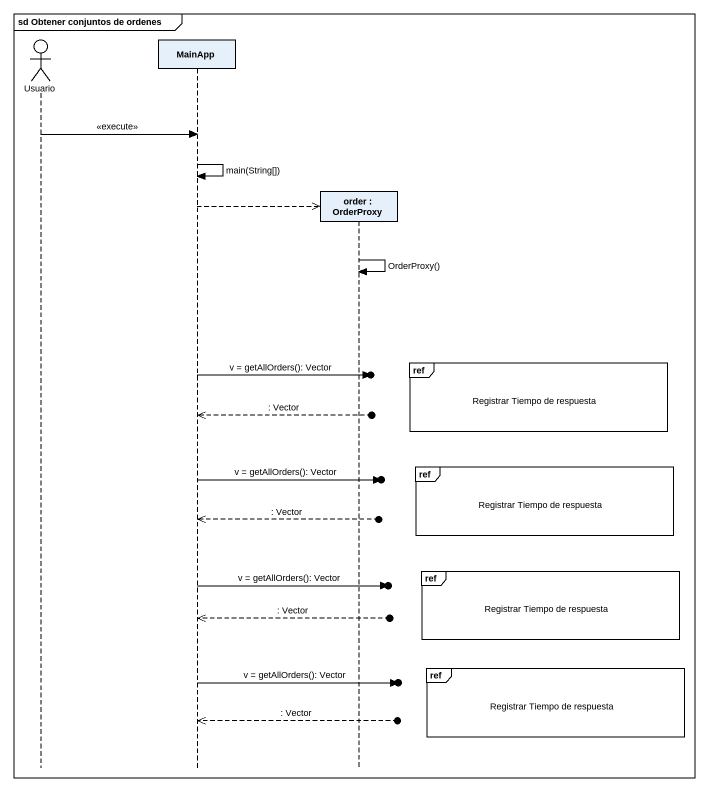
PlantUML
@startuml
mainframe sd Obtener conjuntos de ordenes
hide footbox
actor Usuario
participant MainApp
participant "order : OrderProxy" as order

Usuario -> MainApp : <<execute>>
MainApp -> MainApp : main(String[])
MainApp -->> order **
order -> order : OrderProxy()
ref over order : Registrar Tiempo de respuesta
MainApp ->o] : v = getAllOrders(): Vector
MainApp <<--o] : : Vector
ref over order : Registrar Tiempo de respuesta
MainApp ->o] : v = getAllOrders(): Vector
MainApp <<--o] : : Vector
ref over order : Registrar Tiempo de respuesta
MainApp ->o] : v = getAllOrders(): Vector
MainApp <<--o] : : Vector
ref over order : Registrar Tiempo de respuesta
MainApp ->o] : v = getAllOrders(): Vector
MainApp <<--o] : : Vector
@enduml
